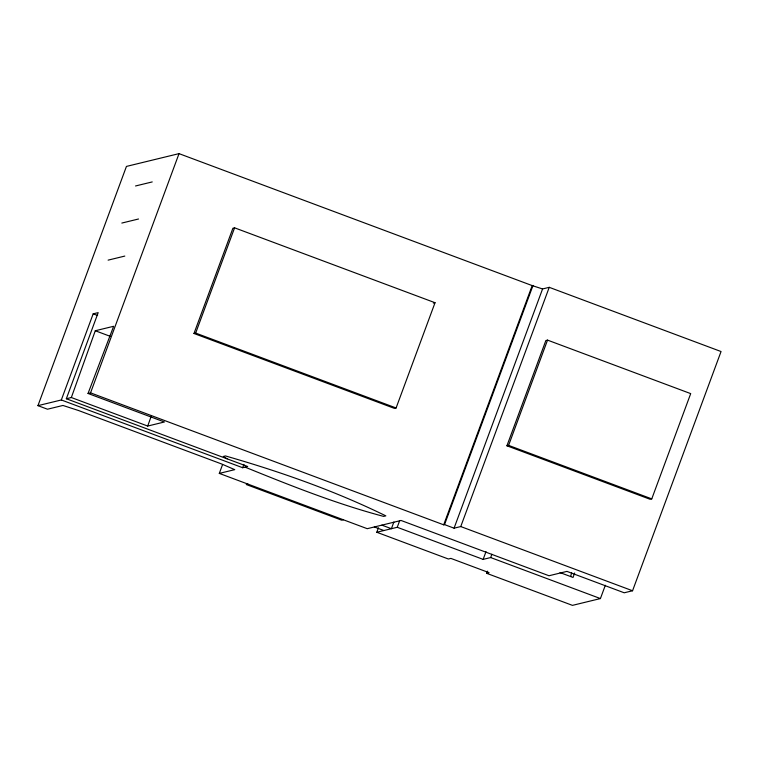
<?xml version="1.0" encoding="UTF-8"?>
<svg xmlns="http://www.w3.org/2000/svg" width="759" height="759" viewBox="0 0 759 759"><rect width="100%" height="100%" fill="white"/><g stroke="black" fill="none" stroke-linecap="round" stroke-linejoin="round"><path stroke-width="1.14" d="M570.673 576.479L571.641 572.656M71.337 397.526L95.283 330.744L113.651 326.285L88.035 393.466L164.39 421.995L147.701 426.055L71.337 397.526L66.337 398.741L98.186 312.623L93.177 313.837L61.327 399.965L37.95 405.648L126.44 166.42L179.029 153.631L532.192 285.593L542.571 288.951L549.241 287.329L721.05 351.531L632.56 590.758L624.211 592.788L566.945 571.385L548.994 575.749L401.046 520.465L367.242 528.691L219.304 473.407L222.567 464.574M147.701 426.055L151.221 416.217M88.035 393.466L90.539 392.858L179.029 153.631M193.981 333.486L232.918 228.222L234.588 227.823L435.03 302.718L396.094 407.972L394.424 408.38L193.981 333.486L195.651 333.078L396.094 407.972M195.651 333.078L234.588 227.823M61.327 399.965L242.671 467.724L243.895 464.413M487.62 571.166L486.547 573.273L489.052 572.666L450.874 558.396L448.37 559.004L376.787 532.258L378.428 527.828M393.864 522.04L391.397 528.7L381.853 525.133M376.787 532.258L397.242 527.287L399.699 520.636M90.539 392.858L443.692 524.82L532.192 285.593M443.692 524.82L444.527 524.611L533.027 285.384M444.527 524.611L454.072 528.179L542.571 288.951M454.072 528.179L460.751 526.556L549.241 287.329M506.927 445.789L545.863 340.525L547.533 340.117L690.699 393.617L651.763 498.881L650.093 499.28L506.927 445.789L508.596 445.381L651.763 498.881M508.596 445.381L547.533 340.117M397.242 527.287L483.141 559.383L486.007 551.641M483.141 559.383L490.656 557.552L491.879 554.241M574.677 572.998L573.036 577.447L560.028 572.58M486.547 573.273L572.457 605.369L600.416 598.566L605.331 585.274M135.538 185.974L152.236 181.923M121.829 223.061L138.517 219M108.11 260.138L124.808 256.077M433.361 303.126L435.03 302.718M219.304 473.407L234.74 469.65L221.675 463.996L78.509 410.505L62.94 405.458L47.494 409.215L37.95 405.648M242.671 467.724L247.681 466.51L66.337 398.741M247.937 484.109L246.267 484.517L341.711 520.181L343.381 519.773M93.177 313.837L97.607 315.497M95.283 330.744L110.131 336.294M460.751 526.556L632.56 590.758M490.656 557.552L600.416 598.566M374.339 526.964L383.883 530.532M245.091 467.136C290.46 485.589 336.218 503.815 383.608 516.395L385.828 515.864C334.653 490.76 280.232 471.662 225.461 455.941L223.241 456.482L227.178 458.844"/></g></svg>
